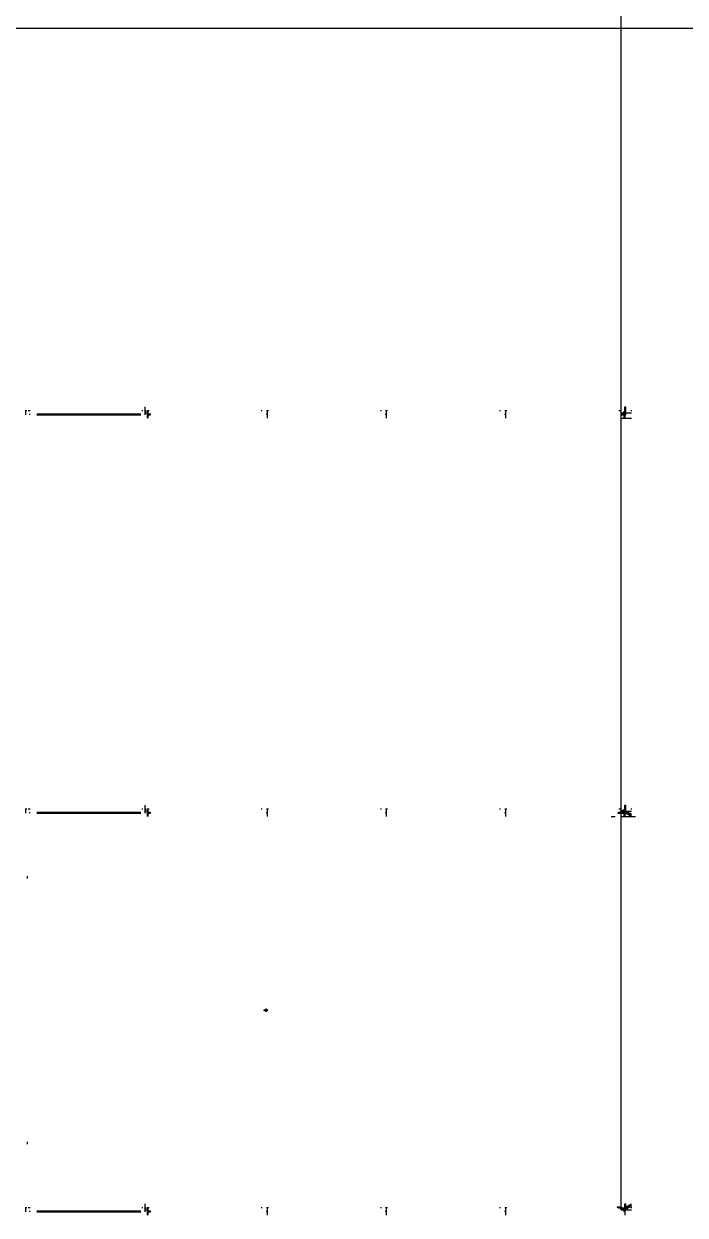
# Model space of a CAD drawing. Header units: inches. Extents: x -37 to 842, y -205 to 94.
# Drawn here: x 17.85 to 21.17, y -162.49 to -156.51 of the extents above; entities that cross this region are included whole.
import ezdxf

# ---------------------------------------------------------------- set-up
doc = ezdxf.new("R2010")
doc.units = ezdxf.units.IN
doc.header["$MEASUREMENT"] = 0
doc.linetypes.add('DIVIDE', pattern=[1.25, 0.5, -0.25, 0, -0.25, 0, -0.25])
doc.linetypes.add('HIDDEN', pattern=[19.05, 12.7, -6.35])
doc.layers.add('LCL-LINHACORTE', color=171, linetype='DIVIDE')
doc.layers.add('Planta_coberta-HID', color=7, linetype='HIDDEN')

msp = doc.modelspace()

# ---------------------------------------------------------------- linework, layer by layer
at = {"layer": 'LCL-LINHACORTE', "ltscale": 10}
msp.add_line((4.1401, -156.5306), (30.7672, -156.5306), dxfattribs=at)
at = {"layer": 'Planta_coberta-HID'}
for p, q in [((20.8516, -158.4603), (20.8516, -156.4603)), ((17.8624, -158.4703), (17.8624, -158.4471)), ((17.8659, -158.4521), (17.8659, -158.4471)), ((17.8772, -158.4521), (17.8772, -158.4471)), ((17.8822, -158.4521), (17.8822, -158.4471)), ((17.8822, -158.4703), (17.8822, -158.4653)), ((17.9173, -158.4653), (18.4406, -158.4653)), ((17.9173, -158.4703), (18.4406, -158.4703)), ((18.4488, -158.4521), (18.4488, -158.4471)), ((18.4607, -158.4703), (18.4607, -158.4303)), ((18.4643, -158.4653), (18.4643, -158.4471)), ((18.4736, -158.4871), (18.4736, -158.4521)), ((18.4756, -158.4521), (18.4756, -158.4471)), ((18.4756, -158.4653), (18.4891, -158.4653)), ((18.4772, -158.4871), (18.4772, -158.4471)), ((18.4806, -158.4521), (18.4806, -158.4471)), ((18.4806, -158.4703), (18.4891, -158.4703)), ((18.4891, -158.4703), (18.4891, -158.4653)), ((19.0472, -158.4521), (19.0472, -158.4471)), ((19.072, -158.4703), (19.072, -158.4653)), ((19.0739, -158.4521), (19.0739, -158.4471)), ((19.0755, -158.4871), (19.0755, -158.4471)), ((19.0789, -158.4521), (19.0789, -158.4471)), ((19.6455, -158.4521), (19.6455, -158.4471)), ((19.6703, -158.4703), (19.6703, -158.4653)), ((19.6722, -158.4521), (19.6722, -158.4471)), ((19.6738, -158.4871), (19.6738, -158.4471)), ((19.6772, -158.4521), (19.6772, -158.4471)), ((20.2438, -158.4521), (20.2438, -158.4471)), ((20.2686, -158.4703), (20.2686, -158.4653)), ((20.2706, -158.4521), (20.2706, -158.4471)), ((20.2722, -158.4871), (20.2722, -158.4471)), ((20.2756, -158.4521), (20.2756, -158.4471)), ((20.8422, -158.4521), (20.8422, -158.4471)), ((20.8476, -158.4521), (20.8476, -158.4471)), ((20.8476, -158.4527), (20.8516, -158.4527)), ((20.8476, -158.4527), (20.8516, -158.4527)), ((20.8476, -158.4653), (20.8689, -158.4653)), ((20.8476, -158.4703), (20.8739, -158.4703)), ((20.8516, -158.4603), (20.9026, -158.4603)), ((20.8516, -160.4603), (20.8516, -158.4603)), ((20.8516, -158.4603), (20.9026, -158.4603)), ((20.867, -158.4871), (20.867, -158.4521)), ((20.8689, -158.4653), (20.8689, -158.4303)), ((20.8689, -158.4303), (20.8739, -158.4303)), ((20.8705, -158.4871), (20.8705, -158.4471)), ((20.8739, -158.4703), (20.8739, -158.4303)), ((20.9026, -158.4521), (20.9026, -158.4471)), ((20.8476, -158.4871), (20.865, -158.4871)), ((20.865, -158.4871), (20.867, -158.4871)), ((20.867, -158.4871), (20.8689, -158.4871)), ((20.8689, -158.4871), (20.9026, -158.4871)), ((17.8624, -160.4703), (17.8624, -160.4471)), ((17.8659, -160.4521), (17.8659, -160.4471)), ((17.8772, -160.4521), (17.8772, -160.4471)), ((17.8822, -160.4521), (17.8822, -160.4471)), ((18.4488, -160.4521), (18.4488, -160.4471)), ((18.4607, -160.4703), (18.4607, -160.4303)), ((18.4643, -160.4653), (18.4643, -160.4471)), ((18.4736, -160.4871), (18.4736, -160.4521)), ((18.4756, -160.4521), (18.4756, -160.4471)), ((18.4772, -160.4871), (18.4772, -160.4471)), ((18.4806, -160.4521), (18.4806, -160.4471)), ((19.0472, -160.4521), (19.0472, -160.4471)), ((19.0739, -160.4521), (19.0739, -160.4471)), ((19.0755, -160.4871), (19.0755, -160.4471)), ((19.0789, -160.4521), (19.0789, -160.4471)), ((19.6455, -160.4521), (19.6455, -160.4471)), ((19.6722, -160.4521), (19.6722, -160.4471)), ((19.6738, -160.4871), (19.6738, -160.4471)), ((19.6772, -160.4521), (19.6772, -160.4471)), ((20.2438, -160.4521), (20.2438, -160.4471)), ((20.2706, -160.4521), (20.2706, -160.4471)), ((20.2722, -160.4871), (20.2722, -160.4471)), ((20.2756, -160.4521), (20.2756, -160.4471)), ((20.8422, -160.4521), (20.8422, -160.4471)), ((20.8476, -160.4521), (20.8476, -160.4471)), ((20.8476, -160.4527), (20.8516, -160.4527)), ((20.8476, -160.4527), (20.8516, -160.4527)), ((20.8476, -160.4612), (20.8599, -160.4544)), ((20.8476, -160.4612), (20.8598, -160.4544)), ((20.8476, -160.4614), (20.8599, -160.4545)), ((20.8476, -160.4616), (20.8599, -160.4547)), ((20.8476, -160.4619), (20.86, -160.455)), ((20.8476, -160.4623), (20.8601, -160.4553)), ((20.8476, -160.4627), (20.8603, -160.4557)), ((20.8476, -160.4633), (20.8605, -160.4561)), ((20.8598, -160.4544), (20.8599, -160.4545)), ((20.8599, -160.4544), (20.8598, -160.4544)), ((20.8598, -160.4544), (20.8599, -160.4544)), ((20.86, -160.4545), (20.8599, -160.4544)), ((20.8599, -160.4544), (20.8599, -160.4544)), ((20.8599, -160.4545), (20.8599, -160.4547)), ((20.8599, -160.4545), (20.86, -160.4545)), ((20.8599, -160.4547), (20.8601, -160.4546)), ((20.8599, -160.4547), (20.86, -160.455)), ((20.8601, -160.4546), (20.86, -160.4545)), ((20.86, -160.455), (20.8603, -160.4548)), ((20.86, -160.455), (20.8601, -160.4553)), ((20.8603, -160.4548), (20.8601, -160.4546)), ((20.8601, -160.4553), (20.8605, -160.4551)), ((20.8601, -160.4553), (20.8603, -160.4557)), ((20.8605, -160.4551), (20.8603, -160.4548)), ((20.8603, -160.4557), (20.8607, -160.4554)), ((20.8603, -160.4557), (20.8605, -160.4561)), ((20.8607, -160.4554), (20.8605, -160.4551)), ((20.8605, -160.4561), (20.861, -160.4558)), ((20.8605, -160.4561), (20.8607, -160.4565)), ((20.861, -160.4558), (20.8607, -160.4554)), ((20.8613, -160.4562), (20.861, -160.4558)), ((20.8636, -160.4558), (20.8633, -160.4562)), ((20.8638, -160.4554), (20.8636, -160.4558)), ((20.8641, -160.4561), (20.8636, -160.4558)), ((20.8641, -160.4551), (20.8638, -160.4554)), ((20.8643, -160.4557), (20.8638, -160.4554)), ((20.8639, -160.4565), (20.8641, -160.4561)), ((20.8643, -160.4548), (20.8641, -160.4551)), ((20.8644, -160.4553), (20.8641, -160.4551)), ((20.8641, -160.4561), (20.8643, -160.4557)), ((20.9026, -160.4775), (20.8641, -160.4561)), ((20.8644, -160.4546), (20.8643, -160.4548)), ((20.8646, -160.455), (20.8643, -160.4548)), ((20.8643, -160.4557), (20.8644, -160.4553)), ((20.9026, -160.477), (20.8643, -160.4557)), ((20.8646, -160.4545), (20.8644, -160.4546)), ((20.8647, -160.4547), (20.8644, -160.4546)), ((20.8644, -160.4553), (20.8646, -160.455)), ((20.9026, -160.4765), (20.8644, -160.4553)), ((20.8647, -160.4544), (20.8646, -160.4545)), ((20.8647, -160.4545), (20.8646, -160.4545)), ((20.8646, -160.455), (20.8647, -160.4547)), ((20.9026, -160.4762), (20.8646, -160.455)), ((20.8647, -160.4545), (20.8647, -160.4544)), ((20.8647, -160.4544), (20.8647, -160.4544)), ((20.8647, -160.4544), (20.8647, -160.4544)), ((20.8647, -160.4544), (20.8647, -160.4544)), ((20.9026, -160.4755), (20.8647, -160.4544)), ((20.9026, -160.4755), (20.8647, -160.4544)), ((20.8647, -160.4547), (20.8647, -160.4545)), ((20.9026, -160.4756), (20.8647, -160.4545)), ((20.9026, -160.4759), (20.8647, -160.4547)), ((20.867, -160.4871), (20.867, -160.4521)), ((20.8689, -160.4653), (20.8689, -160.4303)), ((20.8689, -160.4303), (20.8739, -160.4303)), ((20.8705, -160.4871), (20.8705, -160.4471)), ((20.8739, -160.4703), (20.8739, -160.4303)), ((20.9026, -160.4521), (20.9026, -160.4471)), ((17.8822, -160.4703), (17.8822, -160.4653)), ((17.9173, -160.4653), (18.4406, -160.4653)), ((17.9173, -160.4703), (18.4406, -160.4703)), ((18.4756, -160.4653), (18.4891, -160.4653)), ((18.4806, -160.4703), (18.4891, -160.4703)), ((18.4891, -160.4703), (18.4891, -160.4653)), ((19.072, -160.4703), (19.072, -160.4653)), ((19.6703, -160.4703), (19.6703, -160.4653)), ((20.2686, -160.4703), (20.2686, -160.4653)), ((20.801, -160.4871), (20.8216, -160.4871)), ((20.8339, -160.4688), (20.8402, -160.4653)), ((20.8339, -160.469), (20.8405, -160.4653)), ((20.8339, -160.4689), (20.8402, -160.4653)), ((20.8339, -160.4692), (20.838, -160.4669)), ((20.8339, -160.4703), (20.8339, -160.4694)), ((20.8339, -160.4703), (20.8739, -160.4703)), ((20.8407, -160.4653), (20.8689, -160.4653)), ((20.8476, -160.4638), (20.8607, -160.4565)), ((20.8476, -160.4645), (20.861, -160.457)), ((20.8476, -160.4651), (20.8612, -160.4575)), ((20.8476, -160.4658), (20.8615, -160.4581)), ((20.8476, -160.4666), (20.8618, -160.4586)), ((20.8476, -160.4673), (20.8621, -160.4592)), ((20.8476, -160.468), (20.8624, -160.4597)), ((20.8476, -160.4687), (20.8627, -160.4602)), ((20.8476, -160.4694), (20.863, -160.4607)), ((20.8476, -160.47), (20.8633, -160.4612)), ((20.8476, -160.4706), (20.8636, -160.4616)), ((20.8476, -160.4711), (20.8638, -160.462)), ((20.8476, -160.4715), (20.8641, -160.4624)), ((20.8476, -160.4719), (20.8643, -160.4626)), ((20.8476, -160.4722), (20.8644, -160.4629)), ((20.8476, -160.4725), (20.8646, -160.463)), ((20.8476, -160.4726), (20.8647, -160.4631)), ((20.8476, -160.4726), (20.8647, -160.4631)), ((20.8476, -160.4871), (20.865, -160.4871)), ((20.8516, -160.4603), (20.9026, -160.4603)), ((20.8516, -162.4603), (20.8516, -160.4603)), ((20.8516, -160.4603), (20.9026, -160.4603)), ((20.8599, -160.4629), (20.8598, -160.463)), ((20.8599, -160.4631), (20.8598, -160.463)), ((20.8599, -160.4631), (20.8598, -160.463)), ((20.86, -160.4625), (20.8599, -160.4627)), ((20.8599, -160.4627), (20.8599, -160.4629)), ((20.8601, -160.4629), (20.8599, -160.4627)), ((20.86, -160.463), (20.8599, -160.4629)), ((20.8599, -160.4631), (20.86, -160.463)), ((20.8599, -160.4631), (20.8599, -160.4631)), ((20.9026, -160.4869), (20.8599, -160.4631)), ((20.9026, -160.4869), (20.8599, -160.4631)), ((20.8601, -160.4622), (20.86, -160.4625)), ((20.8603, -160.4626), (20.86, -160.4625)), ((20.86, -160.463), (20.8601, -160.4629)), ((20.9026, -160.4867), (20.86, -160.463)), ((20.8603, -160.4618), (20.8601, -160.4622)), ((20.8605, -160.4624), (20.8601, -160.4622)), ((20.8601, -160.4629), (20.8603, -160.4626)), ((20.9026, -160.4865), (20.8601, -160.4629)), ((20.8605, -160.4614), (20.8603, -160.4618)), ((20.8607, -160.462), (20.8603, -160.4618)), ((20.8603, -160.4626), (20.8605, -160.4624)), ((20.9026, -160.4862), (20.8603, -160.4626)), ((20.8607, -160.4609), (20.8605, -160.4614)), ((20.861, -160.4616), (20.8605, -160.4614)), ((20.8605, -160.4624), (20.8607, -160.462)), ((20.9026, -160.4858), (20.8605, -160.4624)), ((20.8607, -160.4565), (20.8613, -160.4562)), ((20.8607, -160.4565), (20.861, -160.457)), ((20.861, -160.4604), (20.8607, -160.4609)), ((20.8613, -160.4612), (20.8607, -160.4609)), ((20.8607, -160.462), (20.861, -160.4616)), ((20.9026, -160.4853), (20.8607, -160.462)), ((20.861, -160.457), (20.8615, -160.4567)), ((20.861, -160.457), (20.8612, -160.4575)), ((20.8612, -160.4599), (20.861, -160.4604)), ((20.8615, -160.4607), (20.861, -160.4604)), ((20.861, -160.4616), (20.8613, -160.4612)), ((20.9026, -160.4848), (20.861, -160.4616)), ((20.8612, -160.4575), (20.8618, -160.4572)), ((20.8612, -160.4575), (20.8615, -160.4581)), ((20.8615, -160.4594), (20.8612, -160.4599)), ((20.8618, -160.4602), (20.8612, -160.4599)), ((20.8615, -160.4567), (20.8613, -160.4562)), ((20.8613, -160.4612), (20.8615, -160.4607)), ((20.9026, -160.4842), (20.8613, -160.4612)), ((20.8618, -160.4572), (20.8615, -160.4567)), ((20.8615, -160.4581), (20.8621, -160.4577)), ((20.8615, -160.4581), (20.8618, -160.4586)), ((20.8618, -160.4588), (20.8615, -160.4594)), ((20.8621, -160.4597), (20.8615, -160.4594)), ((20.8615, -160.4607), (20.8618, -160.4602)), ((20.9026, -160.4836), (20.8615, -160.4607)), ((20.8621, -160.4577), (20.8618, -160.4572)), ((20.8621, -160.4583), (20.8618, -160.4588)), ((20.8618, -160.4586), (20.8625, -160.4583)), ((20.8618, -160.4586), (20.8621, -160.4592)), ((20.8625, -160.4592), (20.8618, -160.4588)), ((20.8618, -160.4602), (20.8621, -160.4597)), ((20.9026, -160.4829), (20.8618, -160.4602)), ((20.8624, -160.4577), (20.8621, -160.4583)), ((20.8625, -160.4583), (20.8621, -160.4577)), ((20.8628, -160.4586), (20.8621, -160.4583)), ((20.8621, -160.4592), (20.8628, -160.4588)), ((20.8621, -160.4597), (20.8625, -160.4592)), ((20.8621, -160.4592), (20.8624, -160.4597)), ((20.9026, -160.4822), (20.8621, -160.4597)), ((20.8627, -160.4572), (20.8624, -160.4577)), ((20.8631, -160.4581), (20.8624, -160.4577)), ((20.8624, -160.4597), (20.8631, -160.4594)), ((20.8624, -160.4597), (20.8627, -160.4602)), ((20.8628, -160.4588), (20.8625, -160.4583)), ((20.8625, -160.4592), (20.8628, -160.4586)), ((20.9026, -160.4815), (20.8625, -160.4592)), ((20.863, -160.4567), (20.8627, -160.4572)), ((20.8633, -160.4575), (20.8627, -160.4572)), ((20.8627, -160.4602), (20.8633, -160.4599)), ((20.8627, -160.4602), (20.863, -160.4607)), ((20.8628, -160.4586), (20.8631, -160.4581)), ((20.9026, -160.4808), (20.8628, -160.4586)), ((20.8631, -160.4594), (20.8628, -160.4588)), ((20.8633, -160.4562), (20.863, -160.4567)), ((20.8636, -160.457), (20.863, -160.4567)), ((20.863, -160.4607), (20.8636, -160.4604)), ((20.863, -160.4607), (20.8633, -160.4612)), ((20.8631, -160.4581), (20.8633, -160.4575)), ((20.9026, -160.4801), (20.8631, -160.4581)), ((20.8633, -160.4599), (20.8631, -160.4594)), ((20.8639, -160.4565), (20.8633, -160.4562)), ((20.8633, -160.4575), (20.8636, -160.457)), ((20.9026, -160.4794), (20.8633, -160.4575)), ((20.8636, -160.4604), (20.8633, -160.4599)), ((20.8633, -160.4612), (20.8639, -160.4609)), ((20.8633, -160.4612), (20.8636, -160.4616)), ((20.8636, -160.457), (20.8639, -160.4565)), ((20.9026, -160.4787), (20.8636, -160.457)), ((20.8639, -160.4609), (20.8636, -160.4604)), ((20.8636, -160.4616), (20.8641, -160.4614)), ((20.8636, -160.4616), (20.8638, -160.462)), ((20.8638, -160.462), (20.8643, -160.4618)), ((20.8638, -160.462), (20.8641, -160.4624)), ((20.9026, -160.4781), (20.8639, -160.4565)), ((20.8641, -160.4614), (20.8639, -160.4609)), ((20.8643, -160.4618), (20.8641, -160.4614)), ((20.8641, -160.4624), (20.8644, -160.4622)), ((20.8641, -160.4624), (20.8643, -160.4626)), ((20.8644, -160.4622), (20.8643, -160.4618)), ((20.8643, -160.4626), (20.8646, -160.4625)), ((20.8643, -160.4626), (20.8644, -160.4629)), ((20.8646, -160.4625), (20.8644, -160.4622)), ((20.8644, -160.4629), (20.8647, -160.4627)), ((20.8644, -160.4629), (20.8646, -160.463)), ((20.8647, -160.4627), (20.8646, -160.4625)), ((20.8646, -160.463), (20.8647, -160.4629)), ((20.8646, -160.463), (20.8647, -160.4631)), ((20.8647, -160.4629), (20.8647, -160.4627)), ((20.8647, -160.463), (20.8647, -160.4629)), ((20.8647, -160.4631), (20.8647, -160.463)), ((20.8647, -160.4631), (20.8647, -160.463)), ((20.8647, -160.4631), (20.8647, -160.4631)), ((20.865, -160.4871), (20.867, -160.4871)), ((20.867, -160.4871), (20.8689, -160.4871)), ((20.8689, -160.4871), (20.9026, -160.4871)), ((20.903, -160.4871), (20.9235, -160.4871)), ((17.8703, -160.7976), (17.8703, -160.7861)), ((17.8703, -160.7976), (17.8703, -160.7861)), ((19.057, -161.4587), (19.0673, -161.453)), ((19.0571, -161.4587), (19.0673, -161.453)), ((19.0572, -161.4588), (19.0673, -161.4532)), ((19.0673, -161.4644), (19.0572, -161.4588)), ((19.0574, -161.4589), (19.0673, -161.4534)), ((19.0673, -161.4644), (19.0574, -161.4589)), ((19.0578, -161.459), (19.0673, -161.4537)), ((19.0673, -161.4643), (19.0578, -161.459)), ((19.0583, -161.4591), (19.0673, -161.4541)), ((19.0673, -161.464), (19.0584, -161.4591)), ((19.059, -161.4592), (19.0673, -161.4546)), ((19.0673, -161.4637), (19.0591, -161.4592)), ((19.0598, -161.4592), (19.0673, -161.4551)), ((19.0673, -161.4634), (19.0599, -161.4592)), ((19.0608, -161.4593), (19.0673, -161.4557)), ((19.0673, -161.4629), (19.0608, -161.4593)), ((19.0618, -161.4593), (19.0673, -161.4563)), ((19.0673, -161.4624), (19.0619, -161.4594)), ((19.0629, -161.4594), (19.0673, -161.457)), ((19.0673, -161.4618), (19.063, -161.4594)), ((19.0641, -161.4594), (19.0673, -161.4577)), ((19.0673, -161.4612), (19.0642, -161.4594)), ((19.0653, -161.4594), (19.0673, -161.4584)), ((19.0673, -161.4605), (19.0654, -161.4595)), ((19.0666, -161.4595), (19.0673, -161.4591)), ((19.0776, -161.4587), (19.0673, -161.453)), ((19.0775, -161.4587), (19.0673, -161.453)), ((19.0774, -161.4588), (19.0673, -161.4532)), ((19.0772, -161.4589), (19.0673, -161.4534)), ((19.0768, -161.459), (19.0673, -161.4537)), ((19.0762, -161.4591), (19.0673, -161.4541)), ((19.0756, -161.4592), (19.0673, -161.4546)), ((19.0747, -161.4592), (19.0673, -161.4551)), ((19.0738, -161.4593), (19.0673, -161.4557)), ((19.0728, -161.4593), (19.0673, -161.4563)), ((19.0717, -161.4594), (19.0673, -161.457)), ((19.0705, -161.4594), (19.0673, -161.4577)), ((19.0692, -161.4594), (19.0673, -161.4584)), ((19.0673, -161.4644), (19.0774, -161.4588)), ((19.0673, -161.4644), (19.0771, -161.4589)), ((19.0673, -161.4643), (19.0767, -161.459)), ((19.0673, -161.464), (19.0762, -161.4591)), ((19.0679, -161.4595), (19.0673, -161.4591)), ((19.0673, -161.4637), (19.0755, -161.4592)), ((19.0673, -161.4634), (19.0747, -161.4592)), ((19.0673, -161.4629), (19.0737, -161.4593)), ((19.0673, -161.4624), (19.0727, -161.4594)), ((19.0673, -161.4618), (19.0716, -161.4594)), ((19.0673, -161.4612), (19.0704, -161.4594)), ((19.0673, -161.4605), (19.0691, -161.4595)), ((17.8703, -162.1313), (17.8703, -162.1199)), ((17.8703, -162.1313), (17.8703, -162.1199)), ((17.8624, -162.4703), (17.8624, -162.4471)), ((17.8659, -162.4521), (17.8659, -162.4471)), ((17.8772, -162.4521), (17.8772, -162.4471)), ((17.8822, -162.4521), (17.8822, -162.4471)), ((17.8822, -162.4703), (17.8822, -162.4653)), ((17.9173, -162.4653), (18.4406, -162.4653)), ((17.9173, -162.4703), (18.4406, -162.4703)), ((18.4488, -162.4521), (18.4488, -162.4471)), ((18.4607, -162.4703), (18.4607, -162.4303)), ((18.4643, -162.4653), (18.4643, -162.4471)), ((18.4736, -162.4871), (18.4736, -162.4521)), ((18.4756, -162.4521), (18.4756, -162.4471)), ((18.4756, -162.4653), (18.4891, -162.4653)), ((18.4772, -162.4871), (18.4772, -162.4471)), ((18.4806, -162.4521), (18.4806, -162.4471)), ((18.4806, -162.4703), (18.4891, -162.4703)), ((18.4891, -162.4703), (18.4891, -162.4653)), ((19.0472, -162.4521), (19.0472, -162.4471)), ((19.072, -162.4703), (19.072, -162.4653)), ((19.0739, -162.4521), (19.0739, -162.4471)), ((19.0755, -162.4871), (19.0755, -162.4471)), ((19.0789, -162.4521), (19.0789, -162.4471)), ((19.6455, -162.4521), (19.6455, -162.4471)), ((19.6703, -162.4703), (19.6703, -162.4653)), ((19.6722, -162.4521), (19.6722, -162.4471)), ((19.6738, -162.4871), (19.6738, -162.4471)), ((19.6772, -162.4521), (19.6772, -162.4471)), ((20.2438, -162.4521), (20.2438, -162.4471)), ((20.2686, -162.4703), (20.2686, -162.4653)), ((20.2706, -162.4521), (20.2706, -162.4471)), ((20.2722, -162.4871), (20.2722, -162.4471)), ((20.2756, -162.4521), (20.2756, -162.4471)), ((20.8402, -162.4521), (20.8312, -162.4471)), ((20.8402, -162.4521), (20.8313, -162.4471)), ((20.8405, -162.4521), (20.8315, -162.4471)), ((20.8409, -162.4521), (20.8319, -162.4471)), ((20.8414, -162.4521), (20.8325, -162.4471)), ((20.8421, -162.4521), (20.8332, -162.4471)), ((20.843, -162.4521), (20.834, -162.4471)), ((20.8439, -162.4521), (20.8349, -162.4471)), ((20.8449, -162.4521), (20.836, -162.4471)), ((20.8461, -162.4521), (20.8371, -162.4471)), ((20.8473, -162.4521), (20.8383, -162.4471)), ((20.8621, -162.4597), (20.8395, -162.4471)), ((20.8625, -162.4592), (20.8408, -162.4471)), ((20.8628, -162.4586), (20.8421, -162.4471)), ((20.8422, -162.4521), (20.8422, -162.4471)), ((20.8631, -162.4581), (20.8434, -162.4471)), ((20.8633, -162.4575), (20.8446, -162.4471)), ((20.8636, -162.457), (20.8458, -162.4471)), ((20.8639, -162.4565), (20.847, -162.4471)), ((20.8647, -162.4544), (20.8476, -162.4448)), ((20.8647, -162.4544), (20.8476, -162.4449)), ((20.8647, -162.4545), (20.8476, -162.445)), ((20.8647, -162.4547), (20.8476, -162.4452)), ((20.8646, -162.455), (20.8476, -162.4455)), ((20.8644, -162.4553), (20.8476, -162.4459)), ((20.8643, -162.4557), (20.8476, -162.4464)), ((20.8641, -162.4561), (20.8476, -162.4469)), ((20.8476, -162.4521), (20.8476, -162.4471)), ((20.8618, -162.4602), (20.8476, -162.4523)), ((20.8476, -162.4527), (20.8516, -162.4527)), ((20.8615, -162.4607), (20.8476, -162.453)), ((20.8607, -162.4609), (20.8476, -162.4536)), ((20.8597, -162.4609), (20.8476, -162.4542)), ((20.8587, -162.4609), (20.8476, -162.4547)), ((20.8579, -162.4609), (20.8476, -162.4552)), ((20.8572, -162.4609), (20.8476, -162.4556)), ((20.8566, -162.4609), (20.8476, -162.4559)), ((20.8562, -162.4609), (20.8476, -162.4561)), ((20.856, -162.4609), (20.8476, -162.4562)), ((20.8559, -162.4609), (20.8476, -162.4563)), ((20.8516, -162.4603), (20.9026, -162.4603)), ((20.8598, -162.4544), (20.9026, -162.4306)), ((20.8599, -162.4544), (20.8598, -162.4544)), ((20.8598, -162.4544), (20.8599, -162.4545)), ((20.8599, -162.4629), (20.8598, -162.463)), ((20.8599, -162.4631), (20.8598, -162.463)), ((20.8599, -162.4544), (20.9026, -162.4306)), ((20.8599, -162.4545), (20.9026, -162.4307)), ((20.8599, -162.4547), (20.9026, -162.431)), ((20.8599, -162.4544), (20.8599, -162.4544)), ((20.86, -162.4545), (20.8599, -162.4544)), ((20.8599, -162.4545), (20.8599, -162.4547)), ((20.8599, -162.4547), (20.86, -162.455)), ((20.86, -162.4625), (20.8599, -162.4627)), ((20.8599, -162.4627), (20.8599, -162.4629)), ((20.86, -162.455), (20.9026, -162.4313)), ((20.8601, -162.4546), (20.86, -162.4545)), ((20.86, -162.455), (20.8601, -162.4553)), ((20.8601, -162.4622), (20.86, -162.4625)), ((20.8601, -162.4553), (20.9026, -162.4316)), ((20.8603, -162.4548), (20.8601, -162.4546)), ((20.8601, -162.4553), (20.8603, -162.4557)), ((20.8603, -162.4618), (20.8601, -162.4622)), ((20.8603, -162.4557), (20.9026, -162.4321)), ((20.8605, -162.4551), (20.8603, -162.4548)), ((20.8603, -162.4557), (20.8605, -162.4561)), ((20.8605, -162.4614), (20.8603, -162.4618)), ((20.8605, -162.4561), (20.9026, -162.4326)), ((20.8607, -162.4554), (20.8605, -162.4551)), ((20.8605, -162.4561), (20.8607, -162.4565)), ((20.8607, -162.4609), (20.8605, -162.4614)), ((20.8607, -162.4565), (20.9026, -162.4332)), ((20.861, -162.4558), (20.8607, -162.4554)), ((20.8607, -162.4565), (20.861, -162.457)), ((20.861, -162.4604), (20.8607, -162.4609)), ((20.861, -162.457), (20.9026, -162.4338)), ((20.8613, -162.4562), (20.861, -162.4558)), ((20.861, -162.457), (20.8612, -162.4575)), ((20.8612, -162.4599), (20.861, -162.4604)), ((20.8612, -162.4575), (20.9026, -162.4345)), ((20.8612, -162.4575), (20.8615, -162.4581)), ((20.8615, -162.4594), (20.8612, -162.4599)), ((20.8615, -162.4567), (20.8613, -162.4562)), ((20.8614, -162.4609), (20.8615, -162.4607)), ((20.8615, -162.4581), (20.9026, -162.4352)), ((20.8618, -162.4572), (20.8615, -162.4567)), ((20.8615, -162.4581), (20.8618, -162.4586)), ((20.8618, -162.4588), (20.8615, -162.4594)), ((20.8615, -162.4607), (20.8618, -162.4602)), ((20.8618, -162.4586), (20.9026, -162.4359)), ((20.8621, -162.4577), (20.8618, -162.4572)), ((20.8621, -162.4583), (20.8618, -162.4588)), ((20.8618, -162.4586), (20.8621, -162.4592)), ((20.8618, -162.4602), (20.8621, -162.4597)), ((20.8621, -162.4592), (20.9026, -162.4366)), ((20.8625, -162.4583), (20.8621, -162.4577)), ((20.8624, -162.4577), (20.8621, -162.4583)), ((20.8621, -162.4592), (20.8624, -162.4597)), ((20.8621, -162.4597), (20.8625, -162.4592)), ((20.8624, -162.4597), (20.9026, -162.4373)), ((20.8627, -162.4572), (20.8624, -162.4577)), ((20.8624, -162.4597), (20.8627, -162.4602)), ((20.8628, -162.4588), (20.8625, -162.4583)), ((20.8625, -162.4592), (20.8628, -162.4586)), ((20.8627, -162.4602), (20.9026, -162.438)), ((20.863, -162.4567), (20.8627, -162.4572)), ((20.8627, -162.4602), (20.863, -162.4607)), ((20.8628, -162.4586), (20.8631, -162.4581)), ((20.8631, -162.4594), (20.8628, -162.4588)), ((20.863, -162.4607), (20.9026, -162.4387)), ((20.8633, -162.4562), (20.863, -162.4567)), ((20.863, -162.4607), (20.8631, -162.4609)), ((20.8631, -162.4581), (20.8633, -162.4575)), ((20.8633, -162.4599), (20.8631, -162.4594)), ((20.8636, -162.4558), (20.8633, -162.4562)), ((20.8633, -162.4575), (20.8636, -162.457)), ((20.8636, -162.4604), (20.8633, -162.4599)), ((20.8638, -162.4554), (20.8636, -162.4558)), ((20.8636, -162.457), (20.8639, -162.4565)), ((20.8639, -162.4609), (20.8636, -162.4604)), ((20.8641, -162.4551), (20.8638, -162.4554)), ((20.8639, -162.4609), (20.9026, -162.4393)), ((20.8639, -162.4565), (20.8641, -162.4561)), ((20.8641, -162.4614), (20.8639, -162.4609)), ((20.8643, -162.4548), (20.8641, -162.4551)), ((20.8641, -162.4561), (20.8643, -162.4557)), ((20.8643, -162.4618), (20.8641, -162.4614)), ((20.8644, -162.4546), (20.8643, -162.4548)), ((20.8643, -162.4557), (20.8644, -162.4553)), ((20.8644, -162.4622), (20.8643, -162.4618)), ((20.8646, -162.4545), (20.8644, -162.4546)), ((20.8644, -162.4553), (20.8646, -162.455)), ((20.8646, -162.4625), (20.8644, -162.4622)), ((20.8647, -162.4544), (20.8646, -162.4545)), ((20.8646, -162.455), (20.8647, -162.4547)), ((20.8647, -162.4627), (20.8646, -162.4625)), ((20.8647, -162.4544), (20.8647, -162.4544)), ((20.8647, -162.4544), (20.8647, -162.4544)), ((20.8647, -162.4545), (20.8647, -162.4544)), ((20.8647, -162.4547), (20.8647, -162.4545)), ((20.8647, -162.4629), (20.8647, -162.4627)), ((20.8647, -162.463), (20.8647, -162.4629)), ((20.8647, -162.4631), (20.8647, -162.463)), ((20.8649, -162.4609), (20.9026, -162.4399)), ((20.8659, -162.4609), (20.9026, -162.4404)), ((20.8667, -162.4609), (20.9026, -162.4409)), ((20.867, -162.4618), (20.867, -162.4521)), ((20.867, -162.4703), (20.867, -162.4653)), ((20.8674, -162.4609), (20.9026, -162.4413)), ((20.8679, -162.4609), (20.9026, -162.4416)), ((20.8683, -162.4609), (20.9026, -162.4418)), ((20.8686, -162.4609), (20.9026, -162.442)), ((20.8686, -162.4609), (20.9026, -162.442)), ((20.8689, -162.4609), (20.8689, -162.4303)), ((20.8689, -162.4303), (20.8739, -162.4303)), ((20.8705, -162.4871), (20.8705, -162.4471)), ((20.8739, -162.4609), (20.8739, -162.4303)), ((20.9026, -162.4521), (20.9026, -162.4471))]:
    msp.add_line(p, q, dxfattribs=at)

doc.saveas('drawing.dxf')
